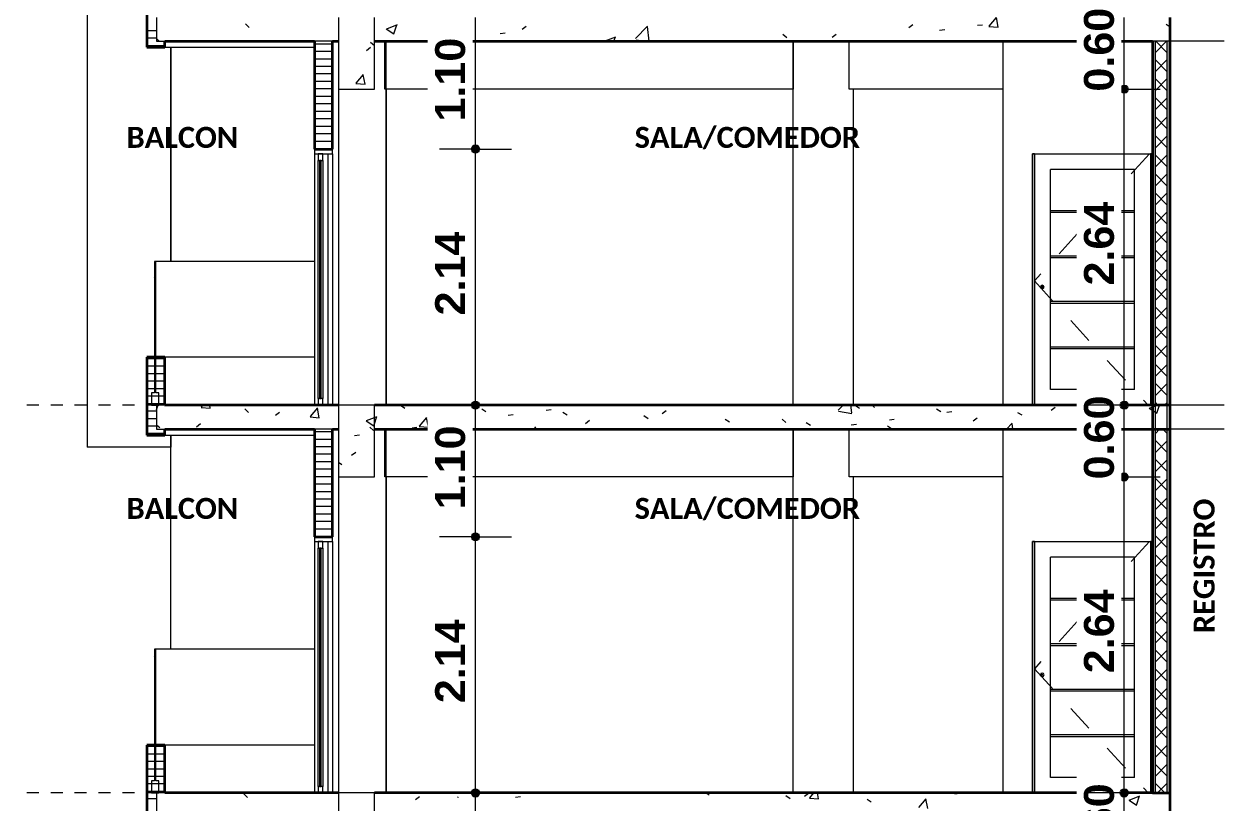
# Model space of a CAD drawing. Header units: metres. Extents: x -144 to 1000, y -717 to 29.
# Drawn here: x 273.86 to 283.87, y -639.66 to -633.16 of the extents above; entities that cross this region are included whole.
import ezdxf

# ---------------------------------------------------------------- set-up
doc = ezdxf.new("R2010")
doc.units = ezdxf.units.M
doc.linetypes.add('Punto 1 mm', pattern=[0.075, 0, -0.075])
doc.linetypes.add('Trazo', pattern=[0.45, 0.225, -0.225])
doc.layers.get('0').update_dxf_attribs({"color": 1})
for name, color, linetype, lineweight in [('A-ANNO-DIMS', 1, 'Continuous', 9), ('A-DETL-GENF', 1, 'Continuous', 9), ('A-DETL-THIN', 1, 'Continuous', 9), ('A-DOOR', 1, 'Continuous', 9), ('A-DOOR-FRAM', 1, 'Continuous', 9), ('A-DOOR-GLAZ', 1, 'Continuous', 9), ('A-DOOR-HDLN', 1, 'Trazo', 20), ('A-FLOR', 2, 'Continuous', 9), ('A-FLOR-HRAL', 1, 'Continuous', 9), ('A-FLOR-LEVL', 51, 'Continuous', 9), ('A-FLOR-MCUT', 7, 'Continuous', 9), ('A-FLOR-PATT', 8, 'Continuous', 50), ('A-WALL', 4, 'Continuous', 9), ('G-ANNO-TEXT', 2, 'Continuous', 9), ('S-BEAM', 1, 'Continuous', 9), ('S-COLS', 7, 'Continuous', 9)]:
    doc.layers.add(name, color=color, linetype=linetype, lineweight=lineweight)
doc.layers.add('A-WALL-PATT', color=7, linetype='Continuous', lineweight=35, true_color=0x9c9c9c)
doc.styles.add('Arial Black_B', font='ariblk.ttf', dxfattribs={"width": 0.9, "height": 0.1875})
doc.styles.add('Calibri_B_1', font='calibrib.ttf', dxfattribs={"height": 0.135})
pattern_1 = [(45, (282.0061, -648.2254), (-0.561266, 0.561266), []), (45, (282.2045, -648.2254), (0, 1.12253), []), (45, (281.8077, -648.2254), (0, 1.12253), [])]

# ---------------------------------------------------------------- blocks, each defined once
blk = doc.blocks.new('ololo')
at = {"layer": 'A-ANNO-DIMS', "lineweight": 25, "true_color": 0x008000}
h = blk.add_hatch(color=96, dxfattribs=at)
edge = h.paths.add_edge_path()
edge.add_arc((283.049, -633.705), 0.0312, 0, 360)
h = blk.add_hatch(color=96, dxfattribs=at)
edge = h.paths.add_edge_path()
edge.add_arc((283.049, -633.705), 0.0312, 0, 360)
at = {"layer": 'A-ANNO-DIMS', "lineweight": 25}
h = blk.add_hatch(color=256, dxfattribs=at)
edge = h.paths.add_edge_path()
edge.add_arc((277.629, -634.205), 0.0312, 0, 360)
h = blk.add_hatch(color=256, dxfattribs=at)
edge = h.paths.add_edge_path()
edge.add_arc((277.629, -634.205), 0.0312, 0, 360)
h = blk.add_hatch(color=256, dxfattribs=at)
edge = h.paths.add_edge_path()
edge.add_arc((277.629, -636.345), 0.0312, 0, 360)
at = {"layer": 'A-ANNO-DIMS', "lineweight": 25, "true_color": 0x008000}
h = blk.add_hatch(color=96, dxfattribs=at)
edge = h.paths.add_edge_path()
edge.add_arc((283.049, -636.345), 0.0312, 0, 360)
h = blk.add_hatch(color=96, dxfattribs=at)
edge = h.paths.add_edge_path()
edge.add_arc((283.049, -636.945), 0.0312, 0, 360)
h = blk.add_hatch(color=96, dxfattribs=at)
edge = h.paths.add_edge_path()
edge.add_arc((283.049, -636.945), 0.0312, 0, 360)
at = {"layer": 'A-ANNO-DIMS', "lineweight": 25}
h = blk.add_hatch(color=256, dxfattribs=at)
edge = h.paths.add_edge_path()
edge.add_arc((277.629, -637.445), 0.0312, 0, 360)
h = blk.add_hatch(color=256, dxfattribs=at)
edge = h.paths.add_edge_path()
edge.add_arc((277.629, -637.445), 0.0312, 0, 360)
h = blk.add_hatch(color=256, dxfattribs=at)
edge = h.paths.add_edge_path()
edge.add_arc((277.629, -639.585), 0.0312, 0, 360)
at = {"layer": 'A-ANNO-DIMS', "lineweight": 25, "true_color": 0x008000}
h = blk.add_hatch(color=96, dxfattribs=at)
edge = h.paths.add_edge_path()
edge.add_arc((283.049, -639.585), 0.0312, 0, 360)
at = {"layer": 'A-FLOR-HRAL', "true_color": 0x808080}
h = blk.add_hatch(dxfattribs=at)
h.set_pattern_fill('FP_107', color=8, style=0, pattern_type=2)
h.set_pattern_definition(pattern_1)
h.paths.add_polyline_path([(274.951, -635.945), (274.959, -635.945), (274.959, -635.145), (274.947, -635.145), (274.947, -635.945)])
h = blk.add_hatch(dxfattribs=at)
h.set_pattern_fill('FP_107', color=8, style=0, pattern_type=2)
h.set_pattern_definition(pattern_1)
h.paths.add_polyline_path([(274.959, -639.185), (274.959, -638.385), (274.947, -638.385), (274.947, -639.185), (274.951, -639.185)])
at = {"layer": 'A-WALL-PATT', "true_color": 0x747474}
for points in [[(283.309, -636.345), (283.309, -633.305), (283.284, -633.305), (283.284, -636.345), (283.306, -636.345)], [(283.306, -639.585), (283.309, -639.585), (283.309, -636.545), (283.284, -636.545), (283.284, -639.585)]]:
    blk.add_hatch(color=8, dxfattribs=at).paths.add_polyline_path(points)
at = {"layer": 'A-WALL-PATT', "lineweight": 5, "true_color": 0x747474}
for points in [[(283.434, -636.345), (283.434, -633.305), (283.409, -633.305), (283.409, -636.345)], [(283.434, -639.585), (283.434, -636.545), (283.409, -636.545), (283.409, -639.585)]]:
    blk.add_hatch(color=8, dxfattribs=at).paths.add_polyline_path(points)
at = {"layer": 'A-ANNO-DIMS'}
for p, q in [((277.629, -634.205), (277.629, -633.105)), ((277.629, -634.205), (277.329, -634.205)), ((277.629, -634.205), (277.329, -634.205)), ((277.629, -634.205), (277.929, -634.205)), ((277.629, -634.205), (277.929, -634.205)), ((277.629, -636.345), (277.329, -636.345)), ((277.629, -637.445), (277.629, -636.345)), ((277.629, -636.345), (277.929, -636.345)), ((277.629, -637.445), (277.329, -637.445)), ((277.629, -637.445), (277.329, -637.445)), ((277.629, -637.445), (277.929, -637.445)), ((277.629, -637.445), (277.929, -637.445)), ((277.629, -639.585), (277.329, -639.585)), ((277.629, -640.685), (277.629, -639.585)), ((277.629, -639.585), (277.929, -639.585))]:
    blk.add_line(p, q, dxfattribs=at)
at = {"layer": 'A-ANNO-DIMS', "color": 96, "true_color": 0x008000}
for p, q in [((283.049, -633.705), (283.049, -633.105)), ((283.049, -633.705), (282.749, -633.705)), ((283.049, -633.705), (282.749, -633.705)), ((283.049, -633.705), (283.349, -633.705)), ((283.049, -633.705), (283.349, -633.705)), ((283.049, -636.345), (282.749, -636.345)), ((283.049, -636.945), (283.049, -636.345)), ((283.049, -636.345), (283.349, -636.345)), ((283.049, -636.945), (282.749, -636.945)), ((283.049, -636.945), (282.749, -636.945)), ((283.049, -636.945), (283.349, -636.945)), ((283.049, -636.945), (283.349, -636.945)), ((283.049, -639.585), (282.749, -639.585)), ((283.049, -640.185), (283.049, -639.585)), ((283.049, -639.585), (283.349, -639.585))]:
    blk.add_line(p, q, dxfattribs=at)
at = {"layer": 'A-ANNO-DIMS', "color": 96, "lineweight": 25, "true_color": 0x008000}
for centre in [(283.049, -633.705), (283.049, -633.705), (283.049, -636.345), (283.049, -636.945), (283.049, -636.945), (283.049, -639.585)]:
    blk.add_circle(centre, 0.0312, dxfattribs=at)
at = {"layer": 'A-ANNO-DIMS', "lineweight": 25}
for centre in [(277.629, -634.205), (277.629, -634.205), (277.629, -636.345), (277.629, -637.445), (277.629, -637.445), (277.629, -639.585)]:
    blk.add_circle(centre, 0.0312, dxfattribs=at)
at = {"layer": 'A-DETL-GENF'}
for p, q in [((276.753, -633.312), (276.784, -633.34)), ((276.718, -633.381), (276.751, -633.355)), ((276.633, -633.654), (276.694, -633.581)), ((276.706, -633.664), (276.691, -633.584)), ((276.63, -633.657), (276.706, -633.664)), ((276.647, -633.701), (276.655, -633.705)), ((276.715, -636.475), (276.779, -636.517)), ((276.717, -636.474), (276.784, -636.448)), ((276.746, -636.529), (276.777, -636.557)), ((276.779, -636.517), (276.784, -636.502)), ((276.618, -636.598), (276.659, -636.592)), ((276.594, -636.763), (276.628, -636.737)), ((276.484, -636.822), (276.511, -636.84))]:
    blk.add_line(p, q, dxfattribs=at)
at = {"layer": 'A-DETL-THIN'}
for p, q in [((276.484, -633.105), (276.484, -633.705)), ((276.784, -633.705), (276.784, -633.105)), ((276.484, -633.705), (276.784, -633.705)), ((276.784, -636.345), (276.484, -636.345)), ((276.484, -636.345), (276.484, -636.945)), ((276.784, -636.945), (276.784, -636.345)), ((276.484, -636.945), (276.784, -636.945)), ((276.784, -639.585), (276.484, -639.585)), ((276.484, -639.585), (276.484, -640.185)), ((276.784, -640.185), (276.784, -639.585))]:
    blk.add_line(p, q, dxfattribs=at)
at = {"layer": 'A-DOOR'}
for p, q in [((282.299, -634.245), (283.269, -634.245)), ((282.299, -634.245), (282.299, -636.345)), ((283.269, -634.245), (283.269, -636.345)), ((283.134, -634.375), (282.434, -634.375)), ((282.434, -636.215), (282.434, -634.375)), ((283.134, -636.215), (283.134, -634.375)), ((283.134, -634.72), (282.434, -634.72)), ((283.134, -634.735), (282.434, -634.735)), ((283.134, -635.1), (282.434, -635.1)), ((283.134, -635.115), (282.434, -635.115)), ((283.134, -635.48), (282.434, -635.48)), ((283.134, -635.495), (282.434, -635.495)), ((283.134, -635.86), (282.434, -635.86)), ((283.134, -635.875), (282.434, -635.875)), ((283.134, -636.215), (282.434, -636.215)), ((282.299, -637.485), (283.269, -637.485)), ((282.299, -637.485), (282.299, -639.585)), ((283.269, -637.485), (283.269, -639.585)), ((283.134, -637.615), (282.434, -637.615)), ((282.434, -639.455), (282.434, -637.615)), ((283.134, -639.455), (283.134, -637.615)), ((283.134, -637.96), (282.434, -637.96)), ((283.134, -637.975), (282.434, -637.975)), ((283.134, -638.34), (282.434, -638.34)), ((283.134, -638.355), (282.434, -638.355)), ((283.134, -638.72), (282.434, -638.72)), ((283.134, -638.735), (282.434, -638.735)), ((283.134, -639.1), (282.434, -639.1)), ((283.134, -639.115), (282.434, -639.115)), ((283.134, -639.455), (282.434, -639.455))]:
    blk.add_line(p, q, dxfattribs=at)
for centre, radius, start, end in [((282.364, -635.358), 0.015, 90, 270), ((282.364, -635.358), 0.005, 90, 270), ((282.364, -635.358), 0.015, 270, 90), ((282.364, -635.358), 0.005, 270, 90), ((282.364, -638.598), 0.015, 90, 270), ((282.364, -638.598), 0.005, 90, 270), ((282.364, -638.598), 0.015, 270, 90), ((282.364, -638.598), 0.005, 270, 90)]:
    blk.add_arc(centre, radius, start, end, dxfattribs=at)
at = {"layer": 'A-DOOR-FRAM', "lineweight": 15}
for p, q in [((276.434, -634.205), (276.284, -634.205)), ((276.284, -634.205), (276.284, -634.245)), ((276.434, -634.245), (276.434, -634.205)), ((276.284, -634.245), (276.434, -634.245)), ((276.354, -634.245), (276.314, -634.245)), ((276.314, -634.245), (276.314, -634.3)), ((276.314, -634.3), (276.354, -634.3)), ((276.354, -634.3), (276.354, -634.245)), ((276.354, -636.29), (276.314, -636.29)), ((276.314, -636.29), (276.314, -636.345)), ((276.354, -636.345), (276.354, -636.29)), ((276.314, -636.345), (276.354, -636.345)), ((276.434, -637.445), (276.284, -637.445)), ((276.284, -637.445), (276.284, -637.485)), ((276.284, -637.485), (276.434, -637.485)), ((276.354, -637.485), (276.314, -637.485)), ((276.314, -637.485), (276.314, -637.54)), ((276.314, -637.54), (276.354, -637.54)), ((276.354, -637.54), (276.354, -637.485)), ((276.434, -637.485), (276.434, -637.445)), ((276.354, -639.53), (276.314, -639.53)), ((276.314, -639.53), (276.314, -639.585)), ((276.354, -639.585), (276.354, -639.53)), ((276.314, -639.585), (276.354, -639.585))]:
    blk.add_line(p, q, dxfattribs=at)
at = {"layer": 'A-DOOR-FRAM'}
for p, q in [((276.284, -634.245), (276.284, -636.345)), ((276.314, -636.29), (276.314, -634.3)), ((276.354, -634.3), (276.354, -636.29)), ((276.394, -634.245), (276.394, -636.345)), ((276.434, -634.245), (276.434, -636.345)), ((282.284, -634.245), (282.284, -636.345)), ((282.299, -634.245), (282.284, -634.245)), ((283.284, -634.245), (283.269, -634.245)), ((283.284, -636.345), (283.284, -634.245)), ((276.284, -637.485), (276.284, -639.585)), ((276.314, -639.53), (276.314, -637.54)), ((276.354, -637.54), (276.354, -639.53)), ((276.394, -637.485), (276.394, -639.585)), ((276.434, -637.485), (276.434, -639.585)), ((282.284, -637.485), (282.284, -639.585)), ((282.299, -637.485), (282.284, -637.485)), ((283.284, -637.485), (283.269, -637.485)), ((283.284, -639.585), (283.284, -637.485))]:
    blk.add_line(p, q, dxfattribs=at)
at = {"layer": 'A-DOOR-GLAZ'}
for p, q in [((276.34, -634.3), (276.327, -634.3)), ((276.327, -634.3), (276.327, -636.29)), ((276.34, -636.29), (276.34, -634.3)), ((276.327, -636.29), (276.34, -636.29)), ((276.34, -637.54), (276.327, -637.54)), ((276.327, -637.54), (276.327, -639.53)), ((276.34, -639.53), (276.34, -637.54)), ((276.327, -639.53), (276.34, -639.53))]:
    blk.add_line(p, q, dxfattribs=at)
at = {"layer": 'A-DOOR-HDLN'}
for p, q in [((283.259, -634.245), (282.299, -635.307)), ((282.299, -635.307), (283.249, -636.345)), ((283.259, -637.485), (282.299, -638.547)), ((282.299, -638.547), (283.249, -639.585))]:
    blk.add_line(p, q, dxfattribs=at)
at = {"layer": 'A-FLOR', "lineweight": 35}
for p, q in [((283.434, -633.305), (283.434, -633.105)), ((275.034, -633.305), (276.284, -633.305)), ((276.434, -633.305), (276.484, -633.305)), ((276.784, -633.305), (283.284, -633.305)), ((276.484, -636.345), (275.034, -636.345)), ((283.434, -636.345), (276.784, -636.345)), ((275.034, -636.545), (276.284, -636.545)), ((276.434, -636.545), (276.484, -636.545)), ((276.784, -636.545), (283.434, -636.545)), ((276.484, -639.585), (275.034, -639.585)), ((283.284, -639.585), (276.784, -639.585)), ((283.434, -639.785), (283.434, -639.585))]:
    blk.add_line(p, q, dxfattribs=at)
at = {"layer": 'A-FLOR'}
for p, q in [((283.884, -633.305), (283.434, -633.305)), ((283.884, -636.545), (283.434, -636.545))]:
    blk.add_line(p, q, dxfattribs=at)
at = {"layer": 'A-FLOR-HRAL'}
for p, q in [((274.959, -635.145), (274.947, -635.145)), ((274.947, -635.145), (274.947, -636.243)), ((274.959, -636.243), (274.959, -635.145)), ((276.284, -635.145), (274.959, -635.145)), ((274.947, -636.243), (274.923, -636.243)), ((274.923, -636.243), (274.923, -636.345)), ((274.983, -636.243), (274.959, -636.243)), ((274.983, -636.345), (274.983, -636.243)), ((274.923, -636.345), (274.983, -636.345)), ((274.959, -638.385), (274.947, -638.385)), ((274.947, -638.385), (274.947, -639.483)), ((274.959, -639.483), (274.959, -638.385)), ((276.284, -638.385), (274.959, -638.385)), ((274.947, -639.483), (274.923, -639.483)), ((274.923, -639.483), (274.923, -639.585)), ((274.983, -639.483), (274.959, -639.483)), ((274.983, -639.585), (274.983, -639.483)), ((274.923, -639.585), (274.983, -639.585))]:
    blk.add_line(p, q, dxfattribs=at)
at = {"layer": 'A-FLOR-LEVL', "color": 251, "linetype": 'Punto 1 mm', "true_color": 0x6c6c6c}
for p, q in [((276.98, -636.345), (267.138, -636.345)), ((276.98, -639.585), (267.138, -639.585))]:
    blk.add_line(p, q, dxfattribs=at)
at = {"layer": 'A-FLOR-MCUT'}
for p, q in [((274.965, -633.105), (274.965, -633.305)), ((274.965, -633.305), (275.034, -633.305)), ((275.034, -636.345), (274.965, -636.345)), ((274.965, -636.345), (274.965, -636.545)), ((274.965, -636.545), (275.034, -636.545)), ((275.034, -639.585), (274.965, -639.585)), ((274.965, -639.585), (274.965, -639.785))]:
    blk.add_line(p, q, dxfattribs=at)
at = {"layer": 'A-FLOR-PATT', "color": 8, "lineweight": 5, "true_color": 0x828282}
for p, q in [((281.922, -633.177), (281.982, -633.105)), ((281.995, -633.187), (281.981, -633.107)), ((275.708, -633.16), (275.739, -633.189)), ((276.884, -633.2), (276.948, -633.243)), ((276.887, -633.2), (276.976, -633.165)), ((276.948, -633.243), (276.973, -633.167)), ((277.494, -633.185), (277.525, -633.213)), ((278.019, -633.204), (278.052, -633.179)), ((278.966, -633.282), (279.065, -633.179)), ((279.079, -633.303), (279.065, -633.182)), ((281.25, -633.19), (281.284, -633.165)), ((281.507, -633.213), (281.549, -633.207)), ((281.824, -633.171), (281.866, -633.166)), ((281.919, -633.18), (281.995, -633.187)), ((282.833, -633.257), (282.894, -633.184)), ((282.906, -633.267), (282.892, -633.187)), ((283.399, -633.162), (283.434, -633.185)), ((274.968, -633.288), (274.987, -633.305)), ((277.355, -633.302), (277.397, -633.297)), ((277.359, -633.299), (277.393, -633.274)), ((277.836, -633.239), (277.878, -633.234)), ((278.71, -633.302), (278.714, -633.305)), ((278.712, -633.301), (278.801, -633.267)), ((278.786, -633.305), (278.799, -633.268)), ((278.97, -633.293), (279.052, -633.305)), ((280.198, -633.246), (280.229, -633.274)), ((280.609, -633.271), (280.642, -633.246)), ((282.83, -633.26), (282.906, -633.266)), ((274.965, -636.382), (274.977, -636.345)), ((275.034, -636.35), (275.066, -636.345)), ((275.337, -636.364), (275.413, -636.37)), ((275.339, -636.361), (275.352, -636.345)), ((275.413, -636.37), (275.408, -636.345)), ((275.701, -636.377), (275.732, -636.405)), ((275.958, -636.429), (275.991, -636.404)), ((276.25, -636.441), (276.311, -636.368)), ((276.324, -636.45), (276.309, -636.371)), ((277.003, -636.346), (277.038, -636.369)), ((277.486, -636.401), (277.517, -636.43)), ((277.681, -636.375), (277.716, -636.398)), ((277.902, -636.429), (277.943, -636.423)), ((278.219, -636.387), (278.26, -636.382)), ((278.358, -636.404), (278.394, -636.426)), ((279.036, -636.432), (279.072, -636.455)), ((279.189, -636.415), (279.222, -636.39)), ((280.659, -636.388), (280.7, -636.345)), ((280.661, -636.396), (280.774, -636.414)), ((280.772, -636.408), (280.764, -636.345)), ((280.803, -636.348), (280.838, -636.37)), ((280.943, -636.345), (280.963, -636.364)), ((281.48, -636.376), (281.516, -636.399)), ((281.568, -636.403), (281.609, -636.398)), ((282.158, -636.405), (282.194, -636.427)), ((282.438, -636.388), (282.472, -636.362)), ((282.836, -636.434), (282.872, -636.456)), ((283.258, -636.37), (283.321, -636.413)), ((283.261, -636.369), (283.322, -636.345)), ((283.321, -636.413), (283.344, -636.345)), ((274.965, -636.509), (274.991, -636.532)), ((275.298, -636.525), (275.331, -636.499)), ((276.248, -636.443), (276.324, -636.45)), ((276.784, -636.448), (276.806, -636.44)), ((276.784, -636.502), (276.804, -636.441)), ((277.099, -636.535), (277.14, -636.529)), ((277.159, -636.523), (277.235, -636.53)), ((277.161, -636.521), (277.222, -636.448)), ((277.235, -636.53), (277.22, -636.45)), ((278.118, -636.545), (278.133, -636.527)), ((278.134, -636.545), (278.131, -636.53)), ((278.548, -636.497), (278.581, -636.471)), ((279.714, -636.461), (279.75, -636.483)), ((280.191, -636.463), (280.222, -636.491)), ((280.392, -636.49), (280.428, -636.512)), ((280.769, -636.508), (280.811, -636.503)), ((281.07, -636.518), (281.106, -636.541)), ((281.087, -636.467), (281.128, -636.461)), ((281.786, -636.477), (281.82, -636.452)), ((282.065, -636.545), (282.113, -636.495)), ((282.119, -636.545), (282.113, -636.498)), ((278.621, -636.545), (278.631, -636.541)), ((278.629, -636.545), (278.63, -636.542)), ((275.693, -639.593), (275.724, -639.622)), ((277.128, -639.641), (277.161, -639.615)), ((277.479, -639.618), (277.51, -639.646)), ((277.962, -639.619), (278.004, -639.614)), ((279.555, -639.585), (279.58, -639.601)), ((280.222, -639.607), (280.258, -639.63)), ((280.377, -639.613), (280.41, -639.588)), ((280.42, -639.628), (280.496, -639.634)), ((280.422, -639.626), (280.456, -639.585)), ((280.496, -639.635), (280.487, -639.585)), ((280.9, -639.636), (280.936, -639.658)), ((281.327, -639.585), (281.327, -639.585)), ((281.333, -639.706), (281.394, -639.633)), ((281.407, -639.715), (281.392, -639.635)), ((281.633, -639.593), (281.674, -639.588)), ((283.089, -639.644), (283.152, -639.687)), ((283.091, -639.644), (283.18, -639.609)), ((283.152, -639.687), (283.178, -639.61))]:
    blk.add_line(p, q, dxfattribs=at)
at = {"layer": 'A-WALL'}
for p, q in [((274.384, -629.865), (274.384, -636.695)), ((276.434, -633.305), (276.284, -633.305)), ((280.284, -636.345), (280.284, -633.305)), ((282.034, -633.305), (282.034, -636.345)), ((283.434, -633.305), (283.284, -633.305)), ((283.309, -639.585), (283.309, -633.305)), ((283.409, -639.585), (283.409, -633.305)), ((275.034, -633.355), (276.284, -633.355)), ((275.084, -633.355), (275.084, -635.145)), ((275.084, -635.145), (275.084, -633.355)), ((276.486, -636.345), (276.486, -633.705)), ((276.884, -633.705), (276.884, -636.345)), ((280.784, -633.705), (280.784, -636.345)), ((282.284, -636.345), (282.284, -634.245)), ((282.284, -634.245), (282.299, -634.245)), ((283.269, -634.245), (283.284, -634.245)), ((276.284, -635.945), (275.034, -635.945)), ((283.884, -636.345), (283.434, -636.345)), ((275.034, -636.595), (276.284, -636.595)), ((275.084, -636.595), (275.084, -636.695)), ((275.084, -638.385), (275.084, -636.595)), ((276.434, -636.545), (276.284, -636.545)), ((280.284, -639.585), (280.284, -636.545)), ((282.034, -636.545), (282.034, -639.585)), ((275.084, -636.695), (274.384, -636.695)), ((276.486, -639.585), (276.486, -636.945)), ((276.884, -636.945), (276.884, -639.585)), ((280.784, -636.945), (280.784, -639.585)), ((282.284, -639.585), (282.284, -637.485)), ((282.284, -637.485), (282.299, -637.485)), ((283.269, -637.485), (283.284, -637.485)), ((276.284, -639.185), (275.034, -639.185))]:
    blk.add_line(p, q, dxfattribs=at)
at = {"layer": 'A-WALL', "lineweight": 35}
for p, q in [((274.884, -632.705), (274.884, -633.355)), ((275.034, -633.355), (275.034, -633.305)), ((276.284, -633.305), (276.284, -634.205)), ((276.434, -634.205), (276.434, -633.305)), ((283.284, -633.305), (283.284, -639.585)), ((283.434, -639.585), (283.434, -633.305)), ((274.884, -633.355), (275.034, -633.355)), ((276.284, -634.205), (276.434, -634.205)), ((275.034, -635.945), (274.884, -635.945)), ((274.884, -635.945), (274.884, -636.595)), ((275.034, -636.345), (275.034, -635.945)), ((274.884, -636.595), (275.034, -636.595)), ((275.034, -636.595), (275.034, -636.545)), ((276.284, -636.545), (276.284, -637.445)), ((276.434, -637.445), (276.434, -636.545)), ((276.284, -637.445), (276.434, -637.445)), ((275.034, -639.185), (274.884, -639.185)), ((274.884, -639.185), (274.884, -639.835)), ((275.034, -639.585), (275.034, -639.185)), ((283.284, -639.585), (283.434, -639.585))]:
    blk.add_line(p, q, dxfattribs=at)
at = {"layer": 'A-WALL-PATT', "color": 8, "lineweight": 5, "true_color": 0x727272}
for p, q in [((274.965, -633.218), (274.884, -633.218)), ((274.965, -633.28), (274.884, -633.28)), ((276.284, -633.325), (276.434, -633.325)), ((275.034, -633.343), (274.884, -633.343)), ((276.284, -633.388), (276.434, -633.388)), ((276.284, -633.45), (276.434, -633.45)), ((276.284, -633.513), (276.434, -633.513)), ((276.284, -633.575), (276.434, -633.575)), ((276.284, -633.638), (276.434, -633.638)), ((276.284, -633.7), (276.434, -633.7)), ((276.284, -633.763), (276.434, -633.763)), ((276.284, -633.825), (276.434, -633.825)), ((276.284, -633.888), (276.434, -633.888)), ((276.284, -633.95), (276.434, -633.95)), ((276.284, -634.013), (276.434, -634.013)), ((276.284, -634.075), (276.434, -634.075)), ((276.284, -634.138), (276.434, -634.138)), ((276.284, -634.2), (276.434, -634.2)), ((275.034, -635.958), (274.884, -635.958)), ((275.034, -636.02), (274.884, -636.02)), ((275.034, -636.083), (274.884, -636.083)), ((275.034, -636.145), (274.884, -636.145)), ((275.034, -636.208), (274.884, -636.208)), ((275.034, -636.27), (274.884, -636.27)), ((275.034, -636.333), (274.884, -636.333)), ((274.965, -636.395), (274.884, -636.395)), ((274.965, -636.458), (274.884, -636.458)), ((274.965, -636.52), (274.884, -636.52)), ((275.034, -636.583), (274.884, -636.583)), ((276.284, -636.565), (276.434, -636.565)), ((276.284, -636.628), (276.434, -636.628)), ((276.284, -636.69), (276.434, -636.69)), ((276.284, -636.753), (276.434, -636.753)), ((276.284, -636.815), (276.434, -636.815)), ((276.284, -636.878), (276.434, -636.878)), ((276.284, -636.94), (276.434, -636.94)), ((276.284, -637.003), (276.434, -637.003)), ((276.284, -637.065), (276.434, -637.065)), ((276.284, -637.128), (276.434, -637.128)), ((276.284, -637.19), (276.434, -637.19)), ((276.284, -637.253), (276.434, -637.253)), ((276.284, -637.315), (276.434, -637.315)), ((276.284, -637.378), (276.434, -637.378)), ((276.284, -637.44), (276.434, -637.44)), ((275.034, -639.198), (274.884, -639.198)), ((275.034, -639.26), (274.884, -639.26)), ((275.034, -639.323), (274.884, -639.323)), ((275.034, -639.385), (274.884, -639.385)), ((275.034, -639.448), (274.884, -639.448)), ((275.034, -639.51), (274.884, -639.51)), ((275.034, -639.573), (274.884, -639.573)), ((274.965, -639.635), (274.884, -639.635))]:
    blk.add_line(p, q, dxfattribs=at)
at = {"layer": 'A-WALL-PATT', "color": 1, "lineweight": 5, "true_color": 0xff0000}
for p, q in [((283.309, -633.399), (283.403, -633.305)), ((283.409, -633.4), (283.314, -633.305)), ((283.309, -633.558), (283.409, -633.458)), ((283.409, -633.559), (283.309, -633.459)), ((283.309, -633.717), (283.409, -633.617)), ((283.409, -633.718), (283.309, -633.618)), ((283.309, -633.876), (283.409, -633.776)), ((283.409, -633.877), (283.309, -633.777)), ((283.309, -634.036), (283.409, -633.936)), ((283.409, -634.036), (283.309, -633.936)), ((283.309, -634.195), (283.409, -634.095)), ((283.409, -634.196), (283.309, -634.096)), ((283.309, -634.354), (283.409, -634.254)), ((283.409, -634.355), (283.309, -634.255)), ((283.309, -634.513), (283.409, -634.413)), ((283.409, -634.514), (283.309, -634.414)), ((283.309, -634.672), (283.409, -634.572)), ((283.409, -634.673), (283.309, -634.573)), ((283.309, -634.831), (283.409, -634.731)), ((283.409, -634.832), (283.309, -634.732)), ((283.309, -634.99), (283.409, -634.89)), ((283.409, -634.991), (283.309, -634.891)), ((283.309, -635.149), (283.409, -635.049)), ((283.409, -635.15), (283.309, -635.05)), ((283.309, -635.308), (283.409, -635.208)), ((283.409, -635.309), (283.309, -635.209)), ((283.309, -635.467), (283.409, -635.367)), ((283.409, -635.468), (283.309, -635.368)), ((283.309, -635.627), (283.409, -635.527)), ((283.409, -635.627), (283.309, -635.527)), ((283.309, -635.786), (283.409, -635.686)), ((283.409, -635.787), (283.309, -635.687)), ((283.309, -635.945), (283.409, -635.845)), ((283.409, -635.946), (283.309, -635.846)), ((283.309, -636.104), (283.409, -636.004)), ((283.409, -636.105), (283.309, -636.005)), ((283.309, -636.263), (283.409, -636.163)), ((283.409, -636.264), (283.309, -636.164)), ((283.331, -636.345), (283.309, -636.323)), ((283.386, -636.345), (283.409, -636.322)), ((283.309, -636.581), (283.345, -636.545)), ((283.408, -636.581), (283.372, -636.545)), ((283.408, -636.74), (283.309, -636.641)), ((283.309, -636.74), (283.408, -636.642)), ((283.408, -636.899), (283.309, -636.8)), ((283.309, -636.899), (283.408, -636.801)), ((283.408, -637.058), (283.309, -636.959)), ((283.309, -637.058), (283.408, -636.96)), ((283.408, -637.217), (283.309, -637.118)), ((283.309, -637.218), (283.408, -637.119)), ((283.309, -637.377), (283.408, -637.278)), ((283.408, -637.377), (283.309, -637.278)), ((283.309, -637.536), (283.408, -637.437)), ((283.408, -637.536), (283.309, -637.437)), ((283.309, -637.695), (283.408, -637.596)), ((283.408, -637.695), (283.309, -637.596)), ((283.309, -637.854), (283.408, -637.755)), ((283.408, -637.854), (283.309, -637.755)), ((283.309, -638.013), (283.408, -637.914)), ((283.408, -638.013), (283.309, -637.914)), ((283.309, -638.172), (283.408, -638.073)), ((283.408, -638.172), (283.309, -638.073)), ((283.309, -638.331), (283.408, -638.232)), ((283.408, -638.332), (283.309, -638.232)), ((283.309, -638.49), (283.408, -638.391)), ((283.408, -638.491), (283.309, -638.391)), ((283.309, -638.649), (283.408, -638.55)), ((283.408, -638.65), (283.309, -638.55)), ((283.309, -638.809), (283.408, -638.709)), ((283.409, -638.809), (283.309, -638.709)), ((283.309, -638.968), (283.409, -638.868)), ((283.409, -638.968), (283.309, -638.869)), ((283.309, -639.127), (283.409, -639.027)), ((283.409, -639.127), (283.309, -639.028)), ((283.309, -639.286), (283.409, -639.186)), ((283.409, -639.287), (283.309, -639.187)), ((283.309, -639.445), (283.409, -639.345)), ((283.409, -639.446), (283.309, -639.346)), ((283.389, -639.585), (283.309, -639.505)), ((283.328, -639.585), (283.409, -639.504))]:
    blk.add_line(p, q, dxfattribs=at)
at = {"layer": 'S-BEAM'}
for p, q in [((276.871, -633.705), (276.871, -633.305)), ((280.283, -633.305), (280.283, -633.705)), ((280.751, -633.705), (280.751, -633.305)), ((280.283, -633.705), (276.871, -633.705)), ((282.034, -633.705), (280.751, -633.705)), ((276.871, -636.945), (276.871, -636.545)), ((280.283, -636.545), (280.283, -636.945)), ((280.751, -636.945), (280.751, -636.545)), ((280.283, -636.945), (276.871, -636.945)), ((282.034, -636.945), (280.751, -636.945))]:
    blk.add_line(p, q, dxfattribs=at)
at = {"layer": 'S-COLS'}
for p, q in [((276.884, -636.345), (276.884, -633.305)), ((280.284, -636.345), (280.284, -633.305)), ((276.484, -633.705), (276.484, -636.345)), ((280.784, -633.705), (280.784, -636.345)), ((276.884, -639.585), (276.884, -636.545)), ((280.284, -639.585), (280.284, -636.545)), ((276.484, -636.945), (276.484, -639.585)), ((280.784, -636.945), (280.784, -639.585))]:
    blk.add_line(p, q, dxfattribs=at)
at = {"layer": 'G-ANNO-TEXT', "style": 'Calibri_B_1'}
for s, p in [('BALCON', (274.714, -634.195)), ('SALA/COMEDOR', (278.959, -634.195)), ('BALCON', (274.714, -637.295)), ('SALA/COMEDOR', (278.959, -637.295))]:
    blk.add_text(s, height=0.175, dxfattribs=at).set_placement(p)
blk.add_text('REGISTRO', height=0.175, rotation=90, dxfattribs=at).set_placement((283.804, -638.249))
at = {"layer": 'A-ANNO-DIMS', "char_height": 0.25, "width": 0.7674, "attachment_point": 1, "rotation": 90, "line_spacing_factor": 1.180619, "style": 'Arial Black_B', "bg_fill": 3, "box_fill_scale": 1.25, "bg_fill_color": 256, "bg_fill_true_color": 13158600, "bg_fill_transparency": 0}
for insert in [(277.292, -633.975), (277.292, -637.215), (277.292, -640.455)]:
    blk.add_mtext('1.10', dxfattribs=dict(at, insert=insert))
at = {"layer": 'A-ANNO-DIMS', "color": 96, "true_color": 0x008000, "insert": (282.713, -640.205), "char_height": 0.25, "width": 0.7674, "attachment_point": 1, "rotation": 90, "line_spacing_factor": 1.180619, "style": 'Arial Black_B', "bg_fill": 3, "box_fill_scale": 1.25, "bg_fill_color": 256, "bg_fill_true_color": 13158600, "bg_fill_transparency": 0}
blk.add_mtext('0.60', dxfattribs=at)
at = {"layer": 'A-ANNO-DIMS', "lineweight": 25}
h = blk.add_hatch(color=256, dxfattribs=at)
edge = h.paths.add_edge_path()
edge.add_arc((277.629, -636.345), 0.0312, 0, 360)
h = blk.add_hatch(color=256, dxfattribs=at)
edge = h.paths.add_edge_path()
edge.add_arc((277.629, -639.585), 0.0312, 0, 360)
at = {"layer": 'A-ANNO-DIMS', "lineweight": 25, "true_color": 0x008000}
h = blk.add_hatch(color=96, dxfattribs=at)
edge = h.paths.add_edge_path()
edge.add_arc((283.049, -639.585), 0.0312, 0, 360)
at = {"layer": 'A-ANNO-DIMS'}
for p, q in [((277.629, -636.345), (277.629, -634.205)), ((277.629, -636.345), (277.329, -636.345)), ((277.629, -636.345), (277.929, -636.345)), ((277.629, -639.585), (277.629, -637.445)), ((277.629, -639.585), (277.329, -639.585)), ((277.629, -639.585), (277.929, -639.585))]:
    blk.add_line(p, q, dxfattribs=at)
at = {"layer": 'A-ANNO-DIMS', "color": 96, "true_color": 0x008000}
for q in [(283.049, -636.945), (282.749, -639.585), (283.349, -639.585)]:
    blk.add_line((283.049, -639.585), q, dxfattribs=at)
at = {"layer": 'A-ANNO-DIMS', "lineweight": 25}
for centre in [(277.629, -636.345), (277.629, -639.585)]:
    blk.add_circle(centre, 0.0312, dxfattribs=at)
at = {"layer": 'A-ANNO-DIMS', "color": 96, "lineweight": 25, "true_color": 0x008000}
blk.add_circle((283.049, -639.585), 0.0312, dxfattribs=at)
at = {"layer": 'A-ANNO-DIMS', "char_height": 0.25, "width": 0.7674, "attachment_point": 1, "rotation": 90, "line_spacing_factor": 1.180619, "style": 'Arial Black_B', "bg_fill": 3, "box_fill_scale": 1.25, "bg_fill_color": 256, "bg_fill_true_color": 13158600, "bg_fill_transparency": 0}
for insert in [(277.292, -635.595), (277.292, -638.835)]:
    blk.add_mtext('2.14', dxfattribs=dict(at, insert=insert))
at = {"layer": 'A-ANNO-DIMS', "color": 96, "true_color": 0x008000, "char_height": 0.25, "width": 0.7674, "attachment_point": 1, "rotation": 90, "line_spacing_factor": 1.180619, "style": 'Arial Black_B', "bg_fill": 3, "box_fill_scale": 1.25, "bg_fill_color": 256, "bg_fill_true_color": 13158600, "bg_fill_transparency": 0}
for s, insert in [('0.60', (282.713, -636.965)), ('2.64', (282.713, -638.585))]:
    blk.add_mtext(s, dxfattribs=dict(at, insert=insert))
at = {"layer": 'A-ANNO-DIMS', "lineweight": 25, "true_color": 0x008000}
h = blk.add_hatch(color=96, dxfattribs=at)
edge = h.paths.add_edge_path()
edge.add_arc((283.049, -636.345), 0.0312, 0, 360)
at = {"layer": 'A-ANNO-DIMS', "color": 96, "true_color": 0x008000}
for q in [(283.049, -633.705), (282.749, -636.345), (283.349, -636.345)]:
    blk.add_line((283.049, -636.345), q, dxfattribs=at)
at = {"layer": 'A-ANNO-DIMS', "color": 96, "lineweight": 25, "true_color": 0x008000}
blk.add_circle((283.049, -636.345), 0.0312, dxfattribs=at)
at = {"layer": 'A-ANNO-DIMS', "color": 96, "true_color": 0x008000, "char_height": 0.25, "width": 0.7674, "attachment_point": 1, "rotation": 90, "line_spacing_factor": 1.180619, "style": 'Arial Black_B', "bg_fill": 3, "box_fill_scale": 1.25, "bg_fill_color": 256, "bg_fill_true_color": 13158600, "bg_fill_transparency": 0}
for s, insert in [('0.60', (282.713, -633.725)), ('2.64', (282.713, -635.345))]:
    blk.add_mtext(s, dxfattribs=dict(at, insert=insert))

msp = doc.modelspace()

# ---------------------------------------------------------------- block references
at = {"color": 3}
msp.add_blockref('ololo', (0, 0), dxfattribs=at)

doc.saveas('drawing.dxf')
